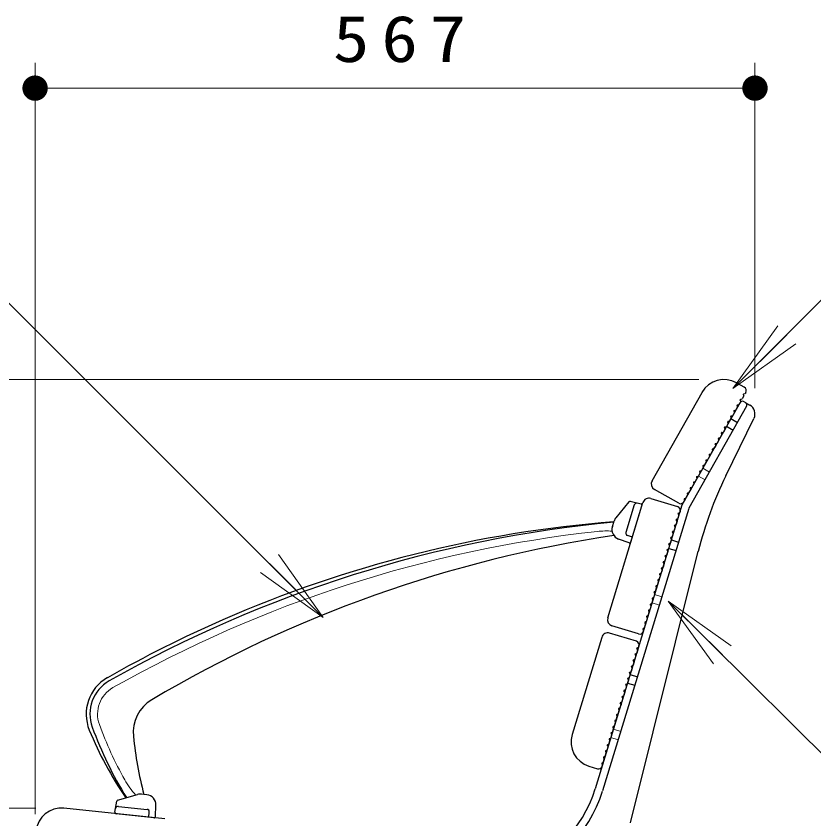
# Model space of a CAD drawing. Units: millimetres on the paper, scale 1:20. Extents: x -385 to 0, y 0 to 267.
# Drawn here: x -126.63 to -95.18, y 137.03 to 168.67 of the extents above; entities that cross this region are included whole.
import ezdxf

# ---------------------------------------------------------------- set-up
doc = ezdxf.new("R2010")
doc.units = ezdxf.units.MM
doc.linetypes.add('USER1', pattern=[4.5, 2.5, -2])
doc.layers.add('1_20', color=7, linetype='Continuous', lineweight=25)
doc.styles.add('ＭＳ ゴシック', font='')
doc.styles.get('ＭＳ ゴシック').set_extended_font_data('MS Gothic')

# ---------------------------------------------------------------- blocks, each defined once
blk = doc.blocks.new('filled_dot')
at = {"color": 0, "linetype": 'Continuous', "lineweight": -2, "const_width": 1.25}
blk.add_lwpolyline([(-0.625, 0, 1), (0.625, 0, 1)], format="xyb", close=True, dxfattribs=at)

msp = doc.modelspace()

# ---------------------------------------------------------------- linework, layer by layer
at = {"layer": '1_20', "lineweight": 13}
for p, q in [((-125.876, 137.217), (-125.876, 166.825)), ((-97.507, 154.008), (-97.507, 166.825)), ((-125.876, 165.825), (-97.507, 165.825)), ((-98.374, 153.986), (-96.606, 156.461)), ((-98.374, 153.986), (-96.253, 156.107)), ((-95.899, 155.754), (-98.374, 153.986)), ((-99.725, 154.341), (-146.876, 154.341)), ((-116.29, 147.443), (-114.521, 144.969)), ((-114.521, 144.969), (-116.644, 147.089)), ((-114.521, 144.969), (-116.997, 146.736)), ((-99.144, 143.138), (-100.922, 145.606)), ((-100.922, 145.606), (-98.44, 143.848)), ((-100.922, 145.606), (-98.792, 143.493)), ((-125.844, 137.452), (-136.876, 137.452))]:
    msp.add_line(p, q, dxfattribs=at)
at = {"layer": '1_20', "color": 3}
for p, q in [((-98.232, 154.211), (-97.927, 154.039)), ((-101.565, 150.352), (-99.595, 153.833)), ((-97.948, 153.699), (-97.965, 153.761)), ((-97.954, 153.779), (-97.892, 153.796)), ((-97.871, 153.835), (-97.892, 153.796)), ((-98.071, 153.481), (-98.139, 153.361)), ((-98.071, 153.481), (-98.088, 153.543)), ((-98.078, 153.562), (-98.015, 153.579)), ((-97.948, 153.699), (-98.015, 153.579)), ((-98.324, 153.126), (-98.262, 153.144)), ((-98.194, 153.263), (-98.262, 153.144)), ((-98.194, 153.263), (-98.211, 153.326)), ((-98.201, 153.344), (-98.139, 153.361)), ((-98.44, 152.828), (-98.508, 152.709)), ((-98.44, 152.828), (-98.457, 152.89)), ((-98.447, 152.909), (-98.385, 152.926)), ((-98.317, 153.046), (-98.385, 152.926)), ((-98.317, 153.046), (-98.334, 153.108)), ((-98.563, 152.611), (-98.631, 152.491)), ((-98.563, 152.611), (-98.58, 152.673)), ((-98.57, 152.691), (-98.508, 152.709)), ((-98.809, 152.176), (-98.827, 152.238)), ((-98.816, 152.256), (-98.754, 152.273)), ((-98.686, 152.393), (-98.754, 152.273)), ((-98.686, 152.393), (-98.704, 152.455)), ((-98.693, 152.474), (-98.631, 152.491)), ((-98.933, 151.958), (-99, 151.838)), ((-98.933, 151.958), (-98.95, 152.02)), ((-98.939, 152.039), (-98.877, 152.056)), ((-98.809, 152.176), (-98.877, 152.056)), ((-99.196, 151.585), (-99.179, 151.523)), ((-99.123, 151.621), (-99.186, 151.603)), ((-99.123, 151.621), (-99.09, 151.68)), ((-99.056, 151.74), (-99.09, 151.68)), ((-99.056, 151.74), (-99.073, 151.802)), ((-99.062, 151.821), (-99, 151.838)), ((-99.37, 151.185), (-99.302, 151.305)), ((-99.319, 151.367), (-99.302, 151.305)), ((-99.246, 151.403), (-99.309, 151.386)), ((-99.246, 151.403), (-99.179, 151.523)), ((-99.565, 150.932), (-99.548, 150.87)), ((-99.493, 150.968), (-99.555, 150.951)), ((-99.493, 150.968), (-99.425, 151.088)), ((-99.442, 151.15), (-99.425, 151.088)), ((-99.37, 151.185), (-99.432, 151.168)), ((-99.739, 150.533), (-99.671, 150.652)), ((-99.688, 150.715), (-99.671, 150.652)), ((-99.616, 150.75), (-99.678, 150.733)), ((-99.616, 150.75), (-99.548, 150.87)), ((-99.935, 150.279), (-99.917, 150.217)), ((-99.862, 150.315), (-99.924, 150.298)), ((-99.862, 150.315), (-99.794, 150.435)), ((-99.812, 150.497), (-99.794, 150.435)), ((-99.739, 150.533), (-99.801, 150.515)), ((-100.513, 149.47), (-101.47, 150.011)), ((-100.108, 149.88), (-100.04, 150)), ((-100.058, 150.062), (-100.04, 150)), ((-99.985, 150.097), (-100.047, 150.08)), ((-99.985, 150.097), (-99.917, 150.217)), ((-101.611, 149.658), (-100.559, 149.336)), ((-100.231, 149.662), (-100.293, 149.645)), ((-100.231, 149.662), (-100.164, 149.782)), ((-100.181, 149.844), (-100.164, 149.782)), ((-100.108, 149.88), (-100.17, 149.863)), ((-103.312, 144.949), (-101.923, 149.492)), ((-100.308, 149.526), (-100.287, 149.564)), ((-100.304, 149.627), (-100.287, 149.564)), ((-100.505, 148.999), (-100.536, 149.056)), ((-100.529, 149.077), (-100.472, 149.107)), ((-100.46, 149.149), (-100.472, 149.107)), ((-100.578, 148.76), (-100.619, 148.629)), ((-100.578, 148.76), (-100.609, 148.817)), ((-100.603, 148.838), (-100.546, 148.868)), ((-100.505, 148.999), (-100.546, 148.868)), ((-100.749, 148.359), (-100.692, 148.39)), ((-100.652, 148.521), (-100.692, 148.39)), ((-100.652, 148.521), (-100.682, 148.578)), ((-100.676, 148.599), (-100.619, 148.629)), ((-100.798, 148.043), (-100.828, 148.1)), ((-100.822, 148.12), (-100.765, 148.151)), ((-100.725, 148.282), (-100.765, 148.151)), ((-100.725, 148.282), (-100.755, 148.339)), ((-100.871, 147.804), (-100.911, 147.673)), ((-100.871, 147.804), (-100.901, 147.861)), ((-100.895, 147.881), (-100.838, 147.912)), ((-100.798, 148.043), (-100.838, 147.912)), ((-101.041, 147.403), (-100.984, 147.433)), ((-100.944, 147.565), (-100.984, 147.433)), ((-100.944, 147.565), (-100.974, 147.622)), ((-100.968, 147.642), (-100.911, 147.673)), ((-101.09, 147.087), (-101.12, 147.144)), ((-101.114, 147.164), (-101.057, 147.194)), ((-101.017, 147.326), (-101.057, 147.194)), ((-101.017, 147.326), (-101.047, 147.383)), ((-101.163, 146.848), (-101.193, 146.905)), ((-101.187, 146.925), (-101.13, 146.955)), ((-101.163, 146.848), (-101.183, 146.782)), ((-101.09, 147.087), (-101.13, 146.955)), ((-101.277, 146.477), (-101.236, 146.609)), ((-101.267, 146.666), (-101.236, 146.609)), ((-101.203, 146.716), (-101.26, 146.686)), ((-101.203, 146.716), (-101.183, 146.782)), ((-101.413, 146.187), (-101.382, 146.131)), ((-101.35, 146.238), (-101.407, 146.208)), ((-101.35, 146.238), (-101.309, 146.37)), ((-101.34, 146.427), (-101.309, 146.37)), ((-101.277, 146.477), (-101.333, 146.447)), ((-101.496, 145.76), (-101.456, 145.891)), ((-101.486, 145.948), (-101.456, 145.891)), ((-101.423, 145.999), (-101.48, 145.969)), ((-101.423, 145.999), (-101.382, 146.131)), ((-101.569, 145.521), (-101.529, 145.652)), ((-101.559, 145.709), (-101.529, 145.652)), ((-101.496, 145.76), (-101.553, 145.73)), ((-101.705, 145.231), (-101.675, 145.174)), ((-101.642, 145.282), (-101.699, 145.251)), ((-101.642, 145.282), (-101.602, 145.413)), ((-101.632, 145.47), (-101.602, 145.413)), ((-101.569, 145.521), (-101.626, 145.491)), ((-101.788, 144.804), (-101.748, 144.935)), ((-101.778, 144.992), (-101.748, 144.935)), ((-101.715, 145.043), (-101.772, 145.012)), ((-101.715, 145.043), (-101.675, 145.174)), ((-102.094, 144.316), (-103.146, 144.637)), ((-101.861, 144.565), (-101.821, 144.696)), ((-101.851, 144.753), (-101.821, 144.696)), ((-101.788, 144.804), (-101.845, 144.773)), ((-102.182, 144.029), (-103.234, 144.35)), ((-101.924, 144.514), (-101.894, 144.457)), ((-101.861, 144.565), (-101.918, 144.534)), ((-101.907, 144.415), (-101.894, 144.457)), ((-103.546, 144.184), (-104.716, 140.359)), ((-102.128, 143.692), (-102.168, 143.56)), ((-102.128, 143.692), (-102.158, 143.749)), ((-102.152, 143.769), (-102.095, 143.799)), ((-102.082, 143.841), (-102.095, 143.799)), ((-102.298, 143.291), (-102.241, 143.321)), ((-102.201, 143.453), (-102.241, 143.321)), ((-102.201, 143.453), (-102.231, 143.51)), ((-102.225, 143.53), (-102.168, 143.56)), ((-102.347, 142.975), (-102.378, 143.032)), ((-102.371, 143.052), (-102.314, 143.082)), ((-102.274, 143.214), (-102.314, 143.082)), ((-102.274, 143.214), (-102.304, 143.271)), ((-102.42, 142.736), (-102.461, 142.604)), ((-102.42, 142.736), (-102.451, 142.793)), ((-102.444, 142.813), (-102.388, 142.843)), ((-102.347, 142.975), (-102.388, 142.843)), ((-102.493, 142.497), (-102.534, 142.365)), ((-102.493, 142.497), (-102.524, 142.554)), ((-102.518, 142.574), (-102.461, 142.604)), ((-102.64, 142.018), (-102.67, 142.075)), ((-102.664, 142.096), (-102.607, 142.126)), ((-102.567, 142.257), (-102.607, 142.126)), ((-102.567, 142.257), (-102.597, 142.314)), ((-102.591, 142.335), (-102.534, 142.365)), ((-102.713, 141.779), (-102.753, 141.648)), ((-102.713, 141.779), (-102.743, 141.836)), ((-102.737, 141.857), (-102.68, 141.887)), ((-102.64, 142.018), (-102.68, 141.887)), ((-102.826, 141.409), (-102.806, 141.474)), ((-102.786, 141.54), (-102.816, 141.597)), ((-102.81, 141.618), (-102.753, 141.648)), ((-102.786, 141.54), (-102.806, 141.474)), ((-102.962, 141.119), (-102.932, 141.062)), ((-102.899, 141.17), (-102.956, 141.139)), ((-102.899, 141.17), (-102.859, 141.301)), ((-102.889, 141.358), (-102.859, 141.301)), ((-102.826, 141.409), (-102.883, 141.378)), ((-103.045, 140.691), (-103.005, 140.823)), ((-103.035, 140.88), (-103.005, 140.823)), ((-102.972, 140.931), (-103.029, 140.9)), ((-102.972, 140.931), (-102.932, 141.062)), ((-103.118, 140.452), (-103.078, 140.584)), ((-103.109, 140.641), (-103.078, 140.584)), ((-103.045, 140.691), (-103.102, 140.661)), ((-103.255, 140.163), (-103.224, 140.106)), ((-103.192, 140.213), (-103.248, 140.183)), ((-103.192, 140.213), (-103.151, 140.345)), ((-103.182, 140.402), (-103.151, 140.345)), ((-103.118, 140.452), (-103.175, 140.422)), ((-103.338, 139.735), (-103.298, 139.867)), ((-103.328, 139.924), (-103.298, 139.867)), ((-103.265, 139.974), (-103.322, 139.944)), ((-103.265, 139.974), (-103.224, 140.106)), ((-103.411, 139.496), (-103.371, 139.628)), ((-103.401, 139.685), (-103.371, 139.628)), ((-103.338, 139.735), (-103.395, 139.705)), ((-103.547, 139.206), (-103.517, 139.15)), ((-103.484, 139.257), (-103.541, 139.227)), ((-103.484, 139.257), (-103.444, 139.389)), ((-103.474, 139.446), (-103.444, 139.389)), ((-103.411, 139.496), (-103.468, 139.466)), ((-104.052, 139.11), (-103.717, 139.008)), ((-103.53, 139.108), (-103.517, 139.15)), ((-120.762, 137.028), (-124.74, 137.446))]:
    msp.add_line(p, q, dxfattribs=at)
at = {"layer": '1_20'}
for p, q in [((-97.874, 153.424), (-97.961, 153.473)), ((-98.097, 153.435), (-100.387, 149.388)), ((-97.836, 153.287), (-100.109, 149.269)), ((-97.874, 153.424), (-97.71, 153.331)), ((-98.657, 150.543), (-97.548, 152.807)), ((-98.626, 152.499), (-98.365, 152.352)), ((-98.454, 152.804), (-98.193, 152.656)), ((-100.387, 149.388), (-103.802, 138.216)), ((-100.111, 149.262), (-103.515, 138.129)), ((-100.803, 148.025), (-100.516, 147.937)), ((-102.408, 136.875), (-99.741, 147.573)), ((-100.906, 147.69), (-100.619, 147.603)), ((-102.426, 142.718), (-102.139, 142.63)), ((-102.528, 142.383), (-102.241, 142.295))]:
    msp.add_line(p, q, dxfattribs=at)
at = {"layer": '1_20', "linetype": 'USER1', "lineweight": 13}
for p, q in [((-99.562, 150.846), (-99.301, 150.698)), ((-99.734, 150.541), (-99.473, 150.393)), ((-101.461, 145.873), (-101.174, 145.786)), ((-101.563, 145.539), (-101.276, 145.451)), ((-103.084, 140.566), (-102.797, 140.478)), ((-103.186, 140.231), (-102.899, 140.144))]:
    msp.add_line(p, q, dxfattribs=at)
at = {"layer": '1_20', "color": 4}
for p, q in [((-102.479, 149.526), (-102.991, 148.893)), ((-102.264, 149.405), (-102.596, 148.319)), ((-101.996, 149.435), (-102.428, 149.543)), ((-102.398, 147.938), (-101.96, 149.372)), ((-103.126, 148.55), (-103.062, 148.759)), ((-102.34, 148.129), (-102.533, 148.195)), ((-102.463, 147.905), (-102.881, 148.057)), ((-122.622, 137.77), (-121.839, 137.993)), ((-121.47, 137.984), (-121.687, 138.007)), ((-122.727, 137.289), (-122.657, 137.729)), ((-122.594, 137.524), (-121.465, 137.405)), ((-121.136, 137.122), (-121.113, 137.565)), ((-121.191, 137.075), (-122.683, 137.232)), ((-121.39, 137.096), (-121.376, 137.299))]:
    msp.add_line(p, q, dxfattribs=at)
at = {"layer": '1_20', "lineweight": 13}
for points in [[(-98.374, 153.986), (-93.122, 159.238), (-53.504, 159.238)], [(-114.521, 144.969), (-128.641, 159.074), (-155.97, 159.074)], [(-100.922, 145.606), (-92.879, 137.629), (-62.606, 137.629)]]:
    msp.add_lwpolyline(points, dxfattribs=at)
at = {"layer": '1_20', "color": 3}
for centre, radius, start, end in [((-98.725, 153.341), 1, 60.5, 150.5), ((-97.95, 153.765), 0.015, 105.5, 195.5), ((-98.001, 153.908), 0.15, 330.5, 60.5), ((-98.074, 153.547), 0.015, 105.5, 195.5), ((-98.32, 153.112), 0.015, 105.5, 195.5), ((-98.197, 153.33), 0.015, 105.5, 195.5), ((-98.443, 152.894), 0.015, 105.5, 195.5), ((-98.566, 152.677), 0.015, 105.5, 195.5), ((-98.812, 152.242), 0.015, 105.5, 195.5), ((-98.689, 152.459), 0.015, 105.5, 195.5), ((-98.935, 152.024), 0.015, 105.5, 195.5), ((-99.182, 151.589), 0.015, 105.5, 195.5), ((-99.182, 151.589), 0.015, 105.5, 195.5), ((-99.058, 151.806), 0.015, 105.5, 195.5), ((-99.305, 151.371), 0.015, 105.5, 195.5), ((-99.551, 150.936), 0.015, 105.5, 195.5), ((-99.428, 151.154), 0.015, 105.5, 195.5), ((-99.674, 150.719), 0.015, 105.5, 195.5), ((-101.347, 150.229), 0.25, 150.5, 240.5), ((-99.92, 150.283), 0.015, 105.5, 195.5), ((-99.797, 150.501), 0.015, 105.5, 195.5), ((-100.043, 150.066), 0.015, 105.5, 195.5), ((-101.684, 149.419), 0.25, 73, 163), ((-100.166, 149.848), 0.015, 105.5, 195.5), ((-100.603, 149.193), 0.15, 343, 73), ((-100.439, 149.6), 0.15, 240.5, 330.5), ((-100.289, 149.631), 0.015, 105.5, 195.5), ((-100.522, 149.063), 0.015, 118, 208), ((-100.595, 148.824), 0.015, 118, 208), ((-100.669, 148.585), 0.015, 118, 208), ((-100.815, 148.107), 0.015, 118, 208), ((-100.742, 148.346), 0.015, 118, 208), ((-100.888, 147.868), 0.015, 118, 208), ((-100.961, 147.629), 0.015, 118, 208), ((-101.107, 147.151), 0.015, 118, 208), ((-101.034, 147.39), 0.015, 118, 208), ((-101.18, 146.912), 0.015, 118, 208), ((-101.253, 146.673), 0.015, 118, 208), ((-101.253, 146.673), 0.015, 118, 208), ((-101.4, 146.195), 0.015, 118, 208), ((-101.326, 146.434), 0.015, 118, 208), ((-101.473, 145.955), 0.015, 118, 208), ((-101.546, 145.716), 0.015, 118, 208), ((-101.692, 145.238), 0.015, 118, 208), ((-101.619, 145.477), 0.015, 118, 208), ((-103.073, 144.876), 0.25, 163, 253), ((-101.765, 144.999), 0.015, 118, 208), ((-101.838, 144.76), 0.015, 118, 208), ((-103.307, 144.111), 0.25, 73, 163), ((-102.05, 144.459), 0.15, 253, 343), ((-101.911, 144.521), 0.015, 118, 208), ((-102.226, 143.885), 0.15, 343, 73), ((-102.145, 143.756), 0.015, 118, 208), ((-102.218, 143.517), 0.015, 118, 208), ((-102.364, 143.039), 0.015, 118, 208), ((-102.291, 143.278), 0.015, 118, 208), ((-102.437, 142.8), 0.015, 118, 208), ((-102.511, 142.561), 0.015, 118, 208), ((-102.657, 142.082), 0.015, 118, 208), ((-102.584, 142.321), 0.015, 118, 208), ((-102.73, 141.843), 0.015, 118, 208), ((-102.803, 141.604), 0.015, 118, 208), ((-102.803, 141.604), 0.015, 118, 208), ((-102.949, 141.126), 0.015, 118, 208), ((-102.876, 141.365), 0.015, 118, 208), ((-103.022, 140.887), 0.015, 118, 208), ((-103.095, 140.648), 0.015, 118, 208), ((-103.759, 140.067), 1, 163, 253), ((-103.241, 140.17), 0.015, 118, 208), ((-103.168, 140.409), 0.015, 118, 208), ((-103.315, 139.931), 0.015, 118, 208), ((-103.388, 139.692), 0.015, 118, 208), ((-103.534, 139.213), 0.015, 118, 208), ((-103.461, 139.453), 0.015, 118, 208), ((-103.673, 139.151), 0.15, 253, 343), ((-124.844, 136.452), 1, 84, 174)]:
    msp.add_arc(centre, radius, start, end, dxfattribs=at)
at = {"layer": '1_20'}
for centre, radius, start, end in [((-98.01, 153.386), 0.1, 60.5, 150.5), ((-97.923, 153.337), 0.1, 330.5, 60.5), ((-97.907, 152.983), 0.4, 335.5, 60.5), ((-85.186, 143.944), 15, 153.8983, 166), ((-108.584, 139.678), 5, 286.74, 343), ((-108.584, 139.678), 5.3, 286.2561, 343)]:
    msp.add_arc(centre, radius, start, end, dxfattribs=at)
at = {"layer": '1_20', "color": 4}
for centre, radius, start, end in [((-102.44, 149.495), 0.05, 76, 141.0297), ((-102.168, 149.375), 0.1, 76, 163), ((-102.008, 149.387), 0.05, 343, 76), ((-98.324, 98.951), 50, 95.4496, 119.5115), ((-99.389, 101.378), 47.5, 94.4441, 113.6952), ((-102.68, 148.642), 0.4, 141.0297, 163), ((-102.744, 148.433), 0.4, 163, 250), ((-95.743, 98.733), 50, 98.42, 120.7079), ((-102.5, 148.29), 0.1, 163, 251), ((-102.446, 147.952), 0.05, 250, 343), ((-98.324, 98.951), 50.15, 113.6952, 119.5115), ((-122.215, 141.159), 1.65, 119.5115, 202.4588), ((-122.215, 141.159), 1.5, 119.5115, 199.9751), ((-122.215, 141.159), 1.5, 119.5115, 199.9751), ((-120.51, 140.432), 1.5, 120.7079, 185.8689), ((-109.878, 146.258), 15, 202.4588, 214.0496), ((-109.527, 145.77), 15, 199.9751, 211.7902), ((-107.081, 141.813), 15, 185.8689, 194.7401), ((-121.729, 137.609), 0.4, 84, 105.9703), ((-121.512, 137.586), 0.4, 357, 84), ((-122.608, 137.721), 0.05, 105.9703, 171), ((-122.604, 137.424), 0.1, 84, 171), ((-121.476, 137.306), 0.1, 356, 84), ((-122.678, 137.281), 0.05, 171, 264), ((-121.186, 137.124), 0.05, 264, 357)]:
    msp.add_arc(centre, radius, start, end, dxfattribs=at)
at = {"layer": '1_20', "color": 4, "lineweight": 13}
for centre, radius, start, end in [((-98.324, 98.951), 49.7, 96.2278, 119.5115), ((-103.363, 145.127), 3.25, 86.0369, 96.2278), ((-122.215, 141.159), 1.2, 119.5115, 199.9751), ((-109.527, 145.77), 14.7, 199.9751, 209.3573), ((-119.507, 140.157), 3.25, 209.3573, 222.2356)]:
    msp.add_arc(centre, radius, start, end, dxfattribs=at)

# ---------------------------------------------------------------- block references
at = {"layer": '1_20', "lineweight": 13, "xscale": 0.4, "yscale": 0.4}
msp.add_blockref('filled_dot', (-125.876, 165.825), dxfattribs=at)
at = {"layer": '1_20', "lineweight": 13, "xscale": 0.4, "yscale": 0.4, "rotation": 180}
msp.add_blockref('filled_dot', (-97.507, 165.825), dxfattribs=at)

# ---------------------------------------------------------------- texts
at = {"layer": '1_20', "insert": (-111.275, 166.825), "char_height": 1.833, "attachment_point": 8, "style": 'ＭＳ ゴシック'}
msp.add_mtext('\\T1.33;\\W1.15;567', dxfattribs=at)

doc.saveas('drawing.dxf')
